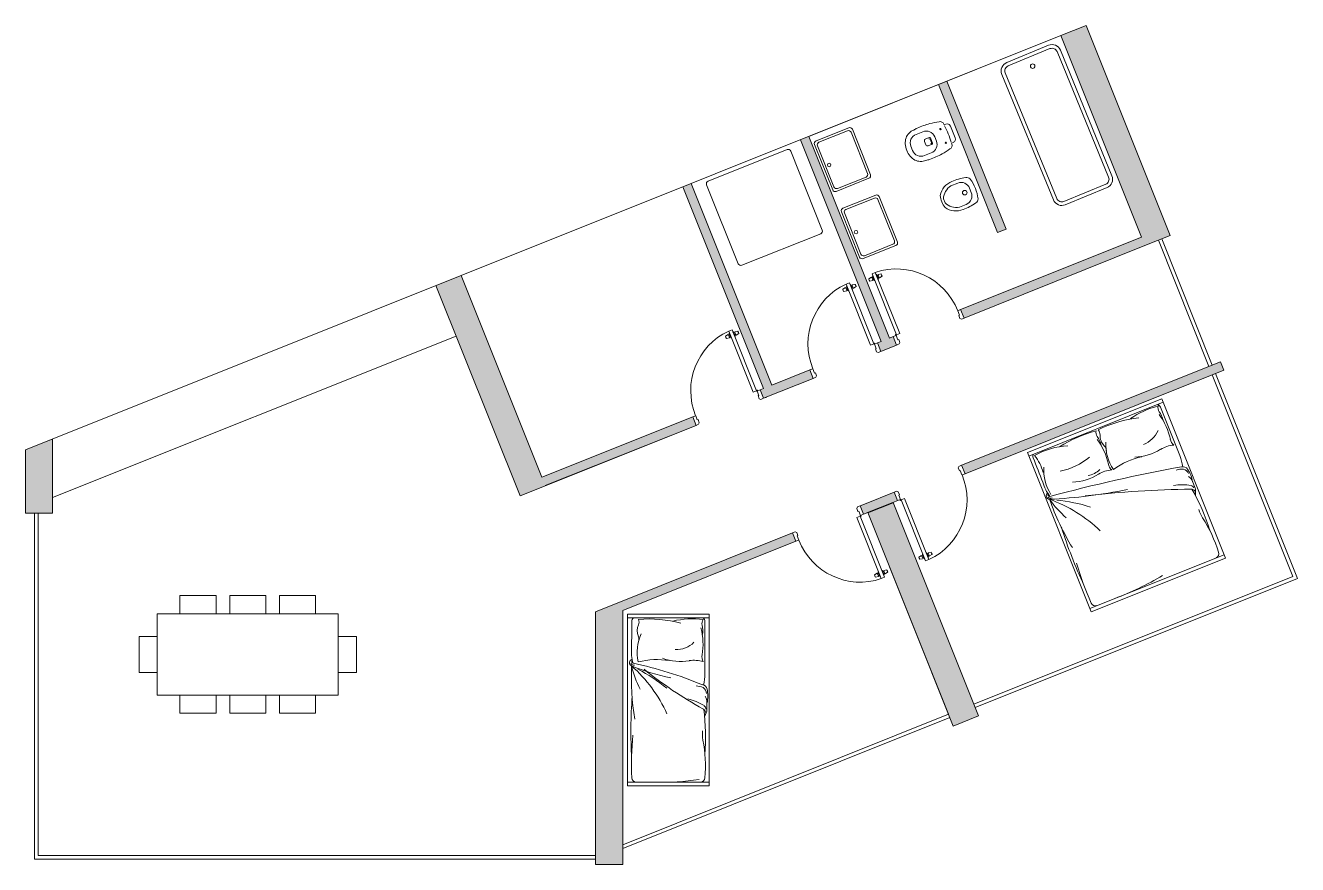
# Model space of a CAD drawing. Header units: millimetres. Extents: x -4829 to 17751, y -2575 to 15731.
# Drawn here: x 11704 to 13110, y 4369 to 5296 of the extents above; entities that cross this region are included whole.
import ezdxf

# ---------------------------------------------------------------- set-up
doc = ezdxf.new("R2010")
doc.units = ezdxf.units.MM
doc.layers.get('0').update_dxf_attribs({"lineweight": 20})
doc.layers.add('campitura', color=254, linetype='Continuous')

msp = doc.modelspace()

# ---------------------------------------------------------------- hatches: boundary and pattern name
at = {"layer": 'campitura'}
h = msp.add_hatch(color=256, dxfattribs=at)
h.dxf.hatch_style = 1
h.paths.add_polyline_path([(12250.9, 4776.3), (12445.4, 4854.1), (12441.7, 4863.4), (12275, 4796.8), (12185.9, 5019.6), (12158, 5008.4)])
h.paths.add_polyline_path([(12529.2, 4898.4), (12440.1, 5121.3), (12430.8, 5117.6), (12519.9, 4894.7), (12516.2, 4893.2), (12519.9, 4884), (12523.6, 4885.4), (12575, 4906), (12571.3, 4915.3)])
h.paths.add_polyline_path([(12649.9, 4946.7), (12645.8, 4945.1), (12649.5, 4935.8), (12667, 4942.8), (12663.3, 4952.1), (12659.2, 4950.4), (12570, 5173.3), (12560.8, 5169.5)])
h.paths.add_polyline_path([(12937.7, 5061.8), (12737.8, 4981.9), (12741.5, 4972.6), (12941.4, 5052.6), (12969.3, 5063.7), (12876.4, 5295.8), (12848.6, 5284.7)])
h.paths.add_polyline_path([(12555.8, 4726), (12552.1, 4735.3), (12334.4, 4648.2), (12334.4, 4368.9), (12364.4, 4368.9), (12364.4, 4649.4)])
h.paths.add_polyline_path([(12738.8, 4810), (12742.6, 4800.7), (13028.7, 4915.1), (13025, 4924.4)])
h.paths.add_polyline_path([(12668, 4770.9), (12664.3, 4780.2), (12626.6, 4765.1), (12630.3, 4755.8), (12635.2, 4757.8), (12729.6, 4521.9), (12757.4, 4533.1), (12663.1, 4768.9)])
h = msp.add_hatch(color=256, dxfattribs=at)
h.dxf.hatch_style = 1
h.paths.add_polyline_path([(12778.6, 5067), (12787.9, 5070.7), (12722.5, 5234.2), (12713.2, 5230.5)])
h = msp.add_hatch(color=256, dxfattribs=at)
h.dxf.hatch_style = 1
h.paths.add_polyline_path([(11734.4, 4839), (11730.4, 4837.4), (11704.4, 4827), (11704.4, 4757), (11734.4, 4757)])

# ---------------------------------------------------------------- linework, layer by layer
for p, q in [((12848.6, 5284.7), (12876.4, 5295.8)), ((12876.4, 5295.8), (12969.3, 5063.7)), ((11704.4, 4827), (12848.6, 5284.7)), ((12848.6, 5284.7), (12937.7, 5061.8)), ((12778.6, 5067), (12713.2, 5230.5)), ((12696, 5178.4), (12688.5, 5175.4)), ((12711, 5168.1), (12709.1, 5172.8)), ((12649.9, 4946.7), (12560.8, 5169.5)), ((12684.7, 5157.6), (12682.9, 5162.3)), ((12697.9, 5167.8), (12698.6, 5165.9)), ((12699.4, 5164), (12698.6, 5165.9)), ((12703.2, 5172.1), (12699, 5170.4)), ((12703.2, 5172.1), (12699, 5170.4)), ((12706.2, 5164.6), (12702, 5162.9)), ((12706.2, 5164.6), (12702, 5162.9)), ((12705.5, 5166.5), (12704, 5170.2)), ((12706.8, 5165.9), (12704.5, 5171.5)), ((12706.8, 5165.9), (12704.5, 5171.5)), ((12705.3, 5155), (12697.8, 5152)), ((12430.8, 5117.6), (12519.9, 4894.7)), ((12734.6, 5121.6), (12727.1, 5118.6)), ((12720.6, 5099.7), (12718.7, 5104.4)), ((12749.5, 5111.3), (12747.7, 5116)), ((12743.9, 5098.2), (12736.4, 5095.2)), ((12937.7, 5061.8), (12737.8, 4981.9)), ((12787.9, 5070.7), (12778.6, 5067)), ((12969.3, 5063.7), (12941.4, 5052.6)), ((12941.4, 5052.6), (12741.5, 4972.6)), ((12956.3, 5058.5), (13012, 4919.2)), ((12960, 5060), (13015.7, 4920.7)), ((12639.9, 5021.6), (12643.5, 5023.1)), ((12639.9, 5021.6), (12666.9, 4954.1)), ((12640.8, 5019.1), (12640.4, 5018.9)), ((12640.4, 5018.9), (12640.6, 5019)), ((12640.4, 5018.9), (12642.4, 5014)), ((12642.8, 5014.1), (12640.8, 5019.1)), ((12643.5, 5023.1), (12670.5, 4955.6)), ((12644.6, 5020.6), (12645, 5020.8)), ((12646.6, 5015.7), (12644.6, 5020.6)), ((12645, 5020.8), (12644.8, 5020.7)), ((12645, 5020.8), (12647, 5015.8)), ((12646.4, 5019.6), (12646.8, 5019.8)), ((12647.9, 5017.2), (12646.6, 5020.4)), ((12649.9, 5021.3), (12646.7, 5020.6)), ((12650.9, 5018.8), (12648.1, 5017.1)), ((12650.5, 5020.1), (12650.1, 5021.2)), ((12650.5, 5020.1), (12651, 5019)), ((12607.7, 5004.5), (12610.5, 5006.2)), ((12608.1, 5003.2), (12607.7, 5004.3)), ((12612, 5002.9), (12610.8, 5006.1)), ((12611.4, 5005.6), (12611, 5005.4)), ((12614.8, 5011.6), (12611.2, 5010.1)), ((12611.2, 5010.1), (12638.2, 4942.6)), ((12612.1, 5007.6), (12611.7, 5007.4)), ((12611.7, 5007.4), (12611.9, 5007.5)), ((12611.7, 5007.4), (12613.6, 5002.5)), ((12614, 5002.7), (12612.1, 5007.6)), ((12614.8, 5011.6), (12641.8, 4944.1)), ((12615.9, 5009.1), (12616.3, 5009.3)), ((12617.8, 5004.2), (12615.9, 5009.1)), ((12616.3, 5009.3), (12616.1, 5009.2)), ((12616.3, 5009.3), (12618.3, 5004.3)), ((12617.7, 5008.1), (12618.1, 5008.3)), ((12618.3, 5004.3), (12617.8, 5004.2)), ((12619.1, 5005.7), (12617.9, 5008.9)), ((12621.2, 5009.8), (12618, 5009.2)), ((12618.5, 5006.2), (12618.9, 5006.3)), ((12622.2, 5007.3), (12619.4, 5005.6)), ((12621.8, 5008.6), (12621.4, 5009.7)), ((12621.8, 5008.6), (12622.2, 5007.5)), ((12636.8, 5014.6), (12636.4, 5015.7)), ((12636.5, 5016), (12639.2, 5017.7)), ((12636.8, 5014.6), (12637.3, 5013.5)), ((12637.5, 5013.4), (12640.6, 5014.1)), ((12640.8, 5014.4), (12639.5, 5017.6)), ((12640.2, 5017.1), (12639.7, 5016.9)), ((12640.9, 5015.2), (12640.5, 5015)), ((12642.4, 5014), (12642.8, 5014.1)), ((12647, 5015.8), (12646.6, 5015.7)), ((12647.2, 5017.7), (12647.6, 5017.8)), ((12608.1, 5003.2), (12608.5, 5002.1)), ((12608.7, 5002), (12611.9, 5002.6)), ((12612.2, 5003.7), (12611.8, 5003.5)), ((12613.6, 5002.5), (12614, 5002.7)), ((12737.8, 4981.9), (12734.5, 4980.6)), ((12734.5, 4980.6), (12736.4, 4975.9)), ((12741.5, 4972.6), (12737.8, 4981.9)), ((12736.4, 4975.9), (12735.6, 4975.5)), ((12735.6, 4975.5), (12736.9, 4972.1)), ((12736.9, 4972.1), (12738.6, 4971.4)), ((12738.6, 4971.4), (12741.5, 4972.6)), ((11734.4, 4774.4), (12180.3, 4952.7)), ((12478.1, 4952.6), (12480.9, 4954.3)), ((12478.5, 4951.3), (12478.1, 4952.4)), ((12478.5, 4951.3), (12478.9, 4950.2)), ((12479.1, 4950.1), (12482.3, 4950.8)), ((12482.4, 4951), (12481.2, 4954.2)), ((12481.8, 4953.8), (12481.4, 4953.6)), ((12485.2, 4959.7), (12481.5, 4958.3)), ((12481.5, 4958.3), (12508.5, 4890.8)), ((12482.5, 4955.8), (12482, 4955.6)), ((12482, 4955.6), (12482.2, 4955.7)), ((12482, 4955.6), (12484, 4950.7)), ((12482.6, 4951.8), (12482.2, 4951.7)), ((12484.4, 4950.8), (12482.5, 4955.8)), ((12484, 4950.7), (12484.4, 4950.8)), ((12485.2, 4959.7), (12512.2, 4892.2)), ((12486.2, 4957.3), (12486.7, 4957.4)), ((12488.2, 4952.3), (12486.2, 4957.3)), ((12486.7, 4957.4), (12486.5, 4957.4)), ((12486.7, 4957.4), (12488.6, 4952.5)), ((12488.1, 4956.3), (12488.5, 4956.4)), ((12489.5, 4953.9), (12488.2, 4957.1)), ((12488.6, 4952.5), (12488.2, 4952.3)), ((12491.5, 4958), (12488.4, 4957.3)), ((12488.9, 4954.3), (12489.3, 4954.5)), ((12492.6, 4955.5), (12489.8, 4953.8)), ((12492.2, 4956.8), (12491.7, 4957.9)), ((12492.2, 4956.8), (12492.6, 4955.7)), ((12663.3, 4952.1), (12659.2, 4950.4)), ((12663.3, 4952.1), (12666.6, 4953.4)), ((12667, 4942.8), (12663.3, 4952.1)), ((12666.6, 4953.4), (12668.4, 4948.7)), ((12666.9, 4954.1), (12670.5, 4955.6)), ((12668.4, 4948.7), (12669.3, 4949)), ((12669.3, 4949), (12670.6, 4945.6)), ((12641.8, 4944.1), (12638.2, 4942.6)), ((12645.8, 4945.1), (12642.5, 4943.8)), ((12642.5, 4943.8), (12644.4, 4939.1)), ((12644.4, 4939.1), (12643.6, 4938.7)), ((12643.6, 4938.7), (12644.9, 4935.3)), ((12644.9, 4935.3), (12646.6, 4934.6)), ((12649.9, 4946.7), (12645.8, 4945.1)), ((12649.5, 4935.8), (12645.8, 4945.1)), ((12646.6, 4934.6), (12649.5, 4935.8)), ((12667, 4942.8), (12649.5, 4935.8)), ((12669.9, 4944), (12667, 4942.8)), ((12670.6, 4945.6), (12669.9, 4944)), ((12738.8, 4810), (13025, 4924.4)), ((13025, 4924.4), (13028.7, 4915.1)), ((12575, 4906), (12519.9, 4884)), ((12571.3, 4915.3), (12529.2, 4898.4)), ((12571.3, 4915.3), (12574.6, 4916.6)), ((12575, 4906), (12571.3, 4915.3)), ((12574.6, 4916.6), (12576.4, 4911.9)), ((12577.9, 4907.2), (12575, 4906)), ((12576.4, 4911.9), (12577.3, 4912.2)), ((12577.3, 4912.2), (12578.6, 4908.8)), ((12578.6, 4908.8), (12577.9, 4907.2)), ((12742.6, 4800.7), (13028.7, 4915.1)), ((13015.7, 4909.9), (13104.9, 4687.1)), ((13019.4, 4911.4), (13110.1, 4684.9)), ((12512.2, 4892.2), (12508.5, 4890.8)), ((12516.2, 4893.2), (12512.9, 4891.9)), ((12512.9, 4891.9), (12514.8, 4887.2)), ((12519.9, 4894.7), (12516.2, 4893.2)), ((12519.9, 4884), (12516.2, 4893.2)), ((12514.8, 4887.2), (12514, 4886.9)), ((12514, 4886.9), (12515.3, 4883.5)), ((12515.3, 4883.5), (12516.9, 4882.8)), ((12516.9, 4882.8), (12519.9, 4884)), ((12811.6, 4824), (12959.9, 4883.3)), ((12813.1, 4820.2), (12961.4, 4879.6)), ((12959.9, 4883.3), (13030.3, 4707.5)), ((12441.7, 4863.4), (12445, 4864.7)), ((12445, 4864.7), (12446.8, 4860)), ((12980, 4820.6), (12958.5, 4874.3)), ((12445.4, 4854.1), (12250.9, 4776.3)), ((12441.7, 4863.4), (12275, 4796.8)), ((12445.4, 4854.1), (12441.7, 4863.4)), ((12448.3, 4855.3), (12445.4, 4854.1)), ((12446.8, 4860), (12447.7, 4860.4)), ((12447.7, 4860.4), (12449, 4857)), ((12449, 4857), (12448.3, 4855.3)), ((11734.4, 4839), (11730.4, 4837.4)), ((11734.4, 4774.4), (11734.4, 4839)), ((11704.4, 4774.4), (11704.4, 4827)), ((11704.4, 4827), (11704.4, 4757)), ((12811.6, 4824), (12881.9, 4648.1)), ((12735.2, 4807.1), (12735.9, 4808.8)), ((12735.9, 4808.8), (12738.8, 4810)), ((12738.8, 4810), (12742.6, 4800.7)), ((12736.6, 4803.7), (12735.2, 4807.1)), ((12737.4, 4804.1), (12736.6, 4803.7)), ((12739.2, 4799.4), (12737.4, 4804.1)), ((12742.6, 4800.7), (12739.3, 4799.4)), ((12631.5, 4767), (12664.3, 4780.2)), ((12667.3, 4781.3), (12664.3, 4780.2)), ((12664.3, 4780.2), (12668, 4770.9)), ((12668.9, 4780.6), (12667.3, 4781.3)), ((12670.3, 4777.2), (12668.9, 4780.6)), ((12996.9, 4784.6), (12993.5, 4793.2)), ((12997.2, 4783), (12997.4, 4777)), ((11734.4, 4757), (11734.4, 4774.4)), ((12626.6, 4765.1), (12631.5, 4767)), ((12663.1, 4768.9), (12668, 4770.9)), ((12757.4, 4533.1), (12663.1, 4768.9)), ((12668, 4770.9), (12671.3, 4772.2)), ((12669.4, 4776.9), (12670.3, 4777.2)), ((12671.3, 4772.2), (12669.4, 4776.9)), ((12672, 4771.9), (12675.7, 4773.3)), ((12699, 4704.4), (12672, 4771.9)), ((12702.7, 4705.8), (12675.7, 4773.3)), ((11704.4, 4757), (11734.4, 4757)), ((11714.4, 4374.9), (11714.4, 4757)), ((11718.4, 4378.9), (11718.4, 4757)), ((12623, 4762.2), (12623.7, 4763.9)), ((12624.3, 4758.8), (12623, 4762.2)), ((12626.7, 4753.8), (12623.1, 4752.3)), ((12650.1, 4684.8), (12623.1, 4752.3)), ((12623.7, 4763.9), (12626.6, 4765.1)), ((12625.2, 4759.2), (12624.3, 4758.8)), ((12627, 4754.5), (12625.2, 4759.2)), ((12626.6, 4765.1), (12630.3, 4755.8)), ((12653.7, 4686.3), (12626.7, 4753.8)), ((12630.3, 4755.8), (12627, 4754.5)), ((12630.3, 4755.8), (12635.2, 4757.8)), ((12724.4, 4534.9), (12635.2, 4757.8)), ((12635.2, 4757.8), (12729.6, 4521.9)), ((12334.4, 4648.2), (12552.1, 4735.3)), ((12364.4, 4649.4), (12555.8, 4726)), ((12555, 4736.4), (12552.1, 4735.3)), ((12552.1, 4735.3), (12555.8, 4726)), ((12556.7, 4735.7), (12555, 4736.4)), ((12555.8, 4726), (12559.1, 4727.3)), ((12558, 4732.3), (12556.7, 4735.7)), ((12557.2, 4732), (12558, 4732.3)), ((12559.1, 4727.3), (12557.2, 4732)), ((12691.7, 4708.6), (12694.4, 4710.3)), ((12694.7, 4710.2), (12696, 4707)), ((12695.3, 4709.8), (12694.9, 4709.6)), ((12695.6, 4711.6), (12696, 4711.8)), ((12697.6, 4706.7), (12695.6, 4711.6)), ((12696, 4711.8), (12698, 4706.8)), ((12700.2, 4713.5), (12699.8, 4713.3)), ((12699.8, 4713.3), (12701.8, 4708.3)), ((12702.2, 4708.5), (12700.2, 4713.5)), ((12701.6, 4712.3), (12702, 4712.4)), ((12701.8, 4713.1), (12703.1, 4709.9)), ((12705.1, 4714), (12701.9, 4713.3)), ((12702.4, 4710.3), (12702.8, 4710.5)), ((12706.1, 4711.5), (12703.3, 4709.8)), ((12705.7, 4712.8), (12705.3, 4713.9)), ((12705.7, 4712.8), (12706.2, 4711.7)), ((12880.4, 4651.9), (13028.8, 4711.2)), ((12692, 4707.3), (12691.6, 4708.4)), ((12692, 4707.3), (12692.5, 4706.2)), ((12692.7, 4706.1), (12695.8, 4706.8)), ((12696.1, 4707.8), (12695.7, 4707.7)), ((12698, 4706.8), (12697.6, 4706.7)), ((12697.6, 4706.7), (12697.8, 4706.7)), ((12699, 4704.4), (12702.7, 4705.8)), ((12701.8, 4708.3), (12702.2, 4708.5)), ((12702.2, 4708.5), (12702, 4708.4)), ((12881.9, 4648.1), (13030.3, 4707.5)), ((12881.9, 4648.1), (13030.3, 4707.5)), ((12643.1, 4687.7), (12642.6, 4688.8)), ((12642.7, 4689.1), (12645.5, 4690.7)), ((12643.1, 4687.7), (12643.5, 4686.6)), ((12643.7, 4686.5), (12646.9, 4687.2)), ((12645.7, 4690.7), (12647, 4687.5)), ((12646.4, 4690.2), (12646, 4690)), ((12646.6, 4692), (12647, 4692.2)), ((12648.6, 4687.1), (12646.6, 4692)), ((12647.2, 4688.3), (12646.8, 4688.1)), ((12647, 4692.2), (12649, 4687.2)), ((12648.6, 4687.1), (12648.8, 4687.2)), ((12649, 4687.2), (12648.6, 4687.1)), ((12653.7, 4686.3), (12650.1, 4684.8)), ((12651.3, 4693.9), (12650.8, 4693.7)), ((12650.8, 4693.7), (12652.8, 4688.8)), ((12653.2, 4688.9), (12651.3, 4693.9)), ((12652.7, 4692.7), (12653.1, 4692.9)), ((12652.8, 4693.5), (12654.1, 4690.3)), ((12652.8, 4688.8), (12653.2, 4688.9)), ((12656.1, 4694.4), (12653, 4693.7)), ((12653.2, 4688.9), (12653, 4688.8)), ((12653.5, 4690.8), (12653.9, 4690.9)), ((12657.1, 4691.9), (12654.4, 4690.2)), ((12656.8, 4693.2), (12656.3, 4694.3)), ((12656.8, 4693.2), (12657.2, 4692.1)), ((13104.9, 4687.1), (12752.2, 4546.1)), ((13110.1, 4684.9), (12753.7, 4542.4)), ((12334.4, 4368.9), (12334.4, 4648.2)), ((12364.4, 4368.9), (12364.4, 4649.4)), ((12369.8, 4645.4), (12459.8, 4645.4)), ((12369.8, 4645.4), (12369.8, 4456)), ((12369.8, 4641.4), (12459.8, 4641.4)), ((12459.8, 4645.4), (12459.8, 4456)), ((12455.1, 4579.8), (12455.1, 4637.6)), ((12457.5, 4540), (12457.5, 4549.3)), ((12724.4, 4534.9), (12364.4, 4390.9)), ((12725.9, 4531.2), (12364.4, 4386.6)), ((12457.2, 4538.4), (12455.1, 4532.8)), ((12729.6, 4521.9), (12757.4, 4533.1)), ((12369.8, 4460.1), (12459.8, 4460.1)), ((12369.8, 4456), (12459.8, 4456)), ((12369.8, 4456), (12459.8, 4456)), ((11714.4, 4374.9), (12334.4, 4374.9)), ((11718.4, 4378.9), (12334.4, 4378.9)), ((12364.4, 4368.9), (12334.4, 4368.9))]:
    msp.add_line(p, q)
for points in [[(12570, 5173.3), (12848.6, 5284.7), (12937.7, 5061.8)], [(12787.9, 5070.7), (12722.5, 5234.2)], [(12659.2, 4950.4), (12570, 5173.3)], [(12275, 4796.8), (12185.9, 5019.6), (12430.8, 5117.6), (12519.9, 4894.7)], [(12440.1, 5121.3), (12529.2, 4898.4)], [(12250.9, 4776.3), (12158, 5008.4)], [(12523.6, 4885.4), (12519.9, 4884)], [(12445.4, 4854.1), (12278.7, 4787.5)], [(11875.1, 4666), (11915.1, 4666), (11915.1, 4646)], [(11875.1, 4646), (11875.1, 4666)], [(11930.1, 4666), (11970.1, 4666), (11970.1, 4646)], [(11930.1, 4646), (11930.1, 4666)], [(12025.1, 4666), (11985.1, 4666), (11985.1, 4646)], [(12025.1, 4646), (12025.1, 4666)], [(11850.1, 4646), (12050.1, 4646), (12050.1, 4556), (11850.1, 4556), (11850.1, 4646)], [(11830.1, 4621), (11850.1, 4621)], [(11850.1, 4581), (11830.1, 4581), (11830.1, 4621)], [(12070.1, 4621), (12050.1, 4621)], [(12050.1, 4581), (12070.1, 4581), (12070.1, 4621)], [(11875.1, 4536), (11915.1, 4536), (11915.1, 4556)], [(11875.1, 4556), (11875.1, 4536)], [(11930.1, 4536), (11970.1, 4536), (11970.1, 4556)], [(11930.1, 4556), (11930.1, 4536)], [(12025.1, 4536), (11985.1, 4536), (11985.1, 4556)], [(12025.1, 4556), (12025.1, 4536)]]:
    msp.add_lwpolyline(points)
for points in [[(12840.3, 5103.1), (12783.3, 5241.8, -0.414214), (12788.7, 5254.9), (12834.9, 5273.9, -0.414214), (12848, 5268.5), (12905, 5129.7, -0.414214), (12899.6, 5116.7), (12853.4, 5097.7, -0.414214)], [(12844, 5104.6), (12787, 5243.4, -0.414214), (12790.2, 5251.2), (12836.5, 5270.2, -0.414214), (12844.3, 5266.9), (12901.3, 5128.2, -0.414214), (12898.1, 5120.4), (12851.8, 5101.4, -0.414214)], [(12726.7, 5184.4), (12731.7, 5171.8, -0.414214), (12729.5, 5166.6), (12727.6, 5165.8), (12728, 5164.9, -0.370925), (12726, 5159.4, -0.029083), (12717.2, 5153.9, -0.042203), (12703.5, 5147.9, -0.025293), (12699.4, 5146.7, -0.129271), (12693.2, 5145.7, -0.11011), (12687.2, 5147.1, -0.08956), (12682, 5151.4, -0.081181), (12678.2, 5157.7, -0.081181), (12676.6, 5165, -0.08956), (12677.4, 5171.6, -0.11011), (12680.8, 5176.8, -0.129271), (12686, 5180.3, -0.025293), (12689.7, 5182.3, -0.042203), (12703.8, 5187.4, -0.029083), (12714, 5189.5, -0.370925), (12719.2, 5186.8), (12719.5, 5185.9), (12721.4, 5186.7, -0.414214)], [(12596.4, 5114.2), (12576.3, 5164.3, -0.414214), (12578, 5168.2), (12614.2, 5182.7, -0.414214), (12618.1, 5181.1), (12638.1, 5130.9, -0.414214), (12636.5, 5127), (12600.3, 5112.5, -0.414214)], [(12597.8, 5117.5), (12579.6, 5162.9, -0.414214), (12581.2, 5166.8), (12612.8, 5179.5, -0.414214), (12616.7, 5177.8), (12634.9, 5132.3, -0.414214), (12633.2, 5128.4), (12601.7, 5115.8, -0.414214)], [(12458.8, 5123.8), (12546.1, 5158.7, -0.414214), (12550, 5157), (12584.9, 5069.7, -0.414214), (12583.2, 5065.8), (12496, 5030.9, -0.414214), (12492.1, 5032.6), (12457.1, 5119.9, -0.414214)], [(12626.1, 5039.9), (12606, 5090.1, -0.414214), (12607.7, 5094), (12643.9, 5108.4, -0.414214), (12647.8, 5106.8), (12667.9, 5056.6, -0.414214), (12666.2, 5052.7), (12630, 5038.3, -0.414214)], [(12627.5, 5043.2), (12609.3, 5088.7, -0.414214), (12610.9, 5092.6), (12642.5, 5105.2, -0.414214), (12646.4, 5103.5), (12664.6, 5058, -0.414214), (12662.9, 5054.1), (12631.4, 5041.5, -0.414214)]]:
    msp.add_lwpolyline(points, format="xyb", close=True)
for centre, radius in [((12817.4, 5250.9), 2.5), ((12715.4, 5181.3), 0.756), ((12721.4, 5166.3), 0.756), ((12592.5, 5141.7), 2), ((12742.3, 5111.1), 2.5), ((12622.2, 5067.5), 2), ((12666.4, 4953.9), 0.555), ((12642.3, 4944.3), 0.555), ((12512.7, 4892.4), 0.555), ((12671.5, 4771.7), 0.555), ((12627.2, 4754), 0.555)]:
    msp.add_circle(centre, radius)
for centre, radius, start, end in [((12692.2, 5166.1), 10.1, 111.8014, 201.8014), ((12699.7, 5169.1), 10.1, 21.8014, 111.8014), ((12635.5, 5140.6), 95.4, 15.9195, 27.6833), ((12699.8, 5168.5), 2.02, 111.8014, 201.8014), ((12701.3, 5164.8), 2.02, 201.8014, 291.8014), ((12703, 5169.8), 1.01, 21.8014, 111.8014), ((12703.6, 5171.1), 1.01, 21.8014, 111.8014), ((12703.6, 5171.1), 1.01, 21.8014, 111.8014), ((12704.5, 5166.1), 1.01, 291.8014, 21.8014), ((12701.6, 5164.4), 10.1, 291.8014, 21.8014), ((12705.8, 5165.5), 1.01, 291.8014, 21.8014), ((12705.8, 5165.5), 1.01, 291.8014, 21.8014), ((12694.1, 5161.4), 10.1, 201.8014, 291.8014), ((12735.7, 5103.9), 20.9, 111.3298, 168.32), ((12736.4, 5103.6), 17.7, 121.6935, 177.2983), ((12754.3, 5062.3), 66.5, 99.4609, 113.2293), ((12738.3, 5112.3), 10.1, 21.8014, 111.8014), ((12744.1, 5121.9), 6.06, 46.1532, 97.1148), ((12710.8, 5098.5), 46.6, 7.1323, 36.4705), ((12738.1, 5109.4), 22.9, 183.2371, 201.8017), ((12740.2, 5107.6), 10.1, 291.8014, 21.8014), ((12751, 5104.6), 6.06, 306.488, 357.4496), ((12738.1, 5109.4), 22.9, 201.8011, 220.3657), ((12732.8, 5112.5), 17.7, 226.3046, 281.9094), ((12732.5, 5111.8), 20.9, 235.2828, 292.273), ((12717.3, 5154.8), 66.5, 290.3735, 304.1419), ((12639.8, 5017.9), 0.893, 291.8014, 21.8014), ((12666.8, 4954.3), 72.6, 21.1817, 108.7427), ((12646.1, 5020.4), 0.893, 201.8014, 291.8014), ((12646.7, 5020.5), 0.178, 102.0756, 201.8014), ((12649.9, 5021.2), 0.178, 21.8014, 102.0756), ((12649.9, 5021.2), 0.178, 21.8014, 102.0756), ((12650.8, 5019), 0.178, 301.5272, 21.8014), ((12650.8, 5019), 0.178, 301.5272, 21.8014), ((12641.7, 4944.3), 72.6, 114.8601, 202.4212), ((12607.8, 5004.3), 0.178, 121.5272, 201.8014), ((12607.8, 5004.3), 0.178, 121.5272, 201.8014), ((12610.6, 5006), 0.178, 21.8014, 121.5272), ((12611.1, 5006.4), 0.893, 291.8014, 21.8014), ((12617.4, 5008.9), 0.893, 201.8014, 291.8014), ((12618, 5009), 0.178, 102.0756, 201.8014), ((12618.8, 5005.3), 0.893, 111.8014, 201.8014), ((12619.3, 5005.8), 0.178, 201.8014, 301.5272), ((12619.3, 5005.8), 0.178, 201.8014, 301.5272), ((12621.2, 5009.7), 0.178, 21.8014, 102.0756), ((12621.2, 5009.7), 0.178, 21.8014, 102.0756), ((12622.1, 5007.5), 0.178, 301.5272, 21.8014), ((12622.1, 5007.5), 0.178, 301.5272, 21.8014), ((12636.6, 5015.8), 0.178, 121.5272, 201.8014), ((12636.6, 5015.8), 0.178, 121.5272, 201.8014), ((12637.4, 5013.6), 0.178, 201.8014, 282.0756), ((12637.4, 5013.6), 0.178, 201.8014, 282.0756), ((12639.3, 5017.5), 0.178, 21.8014, 121.5272), ((12640.6, 5014.3), 0.178, 282.0756, 21.8014), ((12640.6, 5014.3), 0.178, 282.0756, 21.8014), ((12641.3, 5014.3), 0.893, 21.8014, 111.8014), ((12647.5, 5016.8), 0.893, 111.8014, 201.8014), ((12648, 5017.3), 0.178, 201.8014, 301.5272), ((12648, 5017.3), 0.178, 201.8014, 301.5272), ((12608.7, 5002.1), 0.178, 201.8014, 282.0756), ((12608.7, 5002.1), 0.178, 201.8014, 282.0756), ((12611.9, 5002.8), 0.178, 282.0756, 21.8014), ((12611.9, 5002.8), 0.178, 282.0756, 21.8014), ((12612.5, 5002.8), 0.893, 21.8014, 111.8014), ((12512.1, 4892.4), 72.6, 114.8601, 202.4212), ((12478.2, 4952.5), 0.178, 121.5272, 201.8014), ((12478.2, 4952.5), 0.178, 121.5272, 201.8014), ((12479.1, 4950.3), 0.178, 201.8014, 282.0756), ((12479.1, 4950.3), 0.178, 201.8014, 282.0756), ((12481, 4954.2), 0.178, 21.8014, 121.5272), ((12481.5, 4954.6), 0.893, 291.8014, 21.8014), ((12482.3, 4951), 0.178, 282.0756, 21.8014), ((12482.3, 4951), 0.178, 282.0756, 21.8014), ((12482.9, 4951), 0.893, 21.8014, 111.8014), ((12487.8, 4957.1), 0.893, 201.8014, 291.8014), ((12488.4, 4957.1), 0.178, 102.0756, 201.8014), ((12489.2, 4953.5), 0.893, 111.8014, 201.8014), ((12489.7, 4953.9), 0.178, 201.8014, 301.5272), ((12489.7, 4953.9), 0.178, 201.8014, 301.5272), ((12491.6, 4957.8), 0.178, 21.8014, 102.0756), ((12491.6, 4957.8), 0.178, 21.8014, 102.0756), ((12492.5, 4955.6), 0.178, 301.5272, 21.8014), ((12492.5, 4955.6), 0.178, 301.5272, 21.8014), ((12981.8, 4778.7), 100.2, 104.9428, 124.2262), ((12954.1, 4872.6), 4.7, 21.8014, 74.9315), ((12963.3, 4873.7), 7.51, 166.1802, 217.0002), ((12940.7, 4856.6), 20.8, 9.1134, 37.0002), ((12899, 4823.5), 72.1, 12.1725, 36.0614), ((12950.6, 4726.9), 136.5, 96.6939, 116.4834), ((12935.7, 4681.1), 173.8, 106.1109, 120.7428), ((12894.8, 4846.3), 7.51, 166.1802, 217.0002), ((12872.2, 4829.2), 20.8, 9.1134, 37.0002), ((12830.5, 4796.1), 72.1, 12.1725, 36.0614), ((12884.1, 4843.7), 7.74, 357.5891, 43.5138), ((12907.7, 4842.8), 15.9, 177.5891, 224.6822), ((12930.4, 4859.2), 27.7, 289.6309, 336.8112), ((12981.3, 4841.3), 12.1, 192.1725, 228.7663), ((12822.3, 4819.9), 4.7, 148.6713, 201.8014), ((12860.1, 4749.9), 81.7, 92.8306, 119.816), ((12890.7, 4825.9), 8.07, 0.8175, 44.6822), ((12946.2, 4832.8), 48, 176.9194, 214.7876), ((12927.9, 4878.5), 59.5, 272.1573, 301.194), ((12975.7, 4799.5), 32.8, 94.1612, 121.194), ((11613, 4334), 1298.6, 20.6129, 21.891), ((12781.8, 4790.2), 48.5, 14.2625, 39.0005), ((12877.4, 4803.9), 47.7, 175.1333, 213.0905), ((13300, 3054.6), 1782.3, 100.2784, 105.0734), ((12831.3, 4879.4), 77.8, 282.2334, 309.0716), ((12912.8, 4813.9), 12.1, 192.1725, 228.7663), ((12955.1, 4739.9), 81.4, 102.128, 126.3987), ((12924.2, 4799.2), 59.7, 8.8905, 21.0327), ((12983.1, 4801.9), 6.58, 34.6841, 100.1883), ((12672.2, 4771.7), 72.6, 294.8601, 22.4212), ((12858.6, 4852.7), 61.4, 272.4586, 301.0515), ((12874.8, 4822.5), 24.1, 278.9494, 314.1839), ((12907.2, 4772.1), 32.8, 94.1612, 121.194), ((12982.9, 4783.6), 22.1, 86.8353, 108.2654), ((12981.2, 4796.6), 9.52, 26.4863, 72.3998), ((12961.1, 4786.6), 33.4, 8.7301, 34.6841), ((12984.3, 4788.9), 10.1, 18.4031, 59.5316), ((12874.8, 4805.2), 48.4, 196.8568, 217.6571), ((12836.3, 4776.3), 3.89, 128.1019, 265.7396), ((12808.2, 5341), 569.3, 272.7983, 281.5294), ((13014.7, 3496.1), 1287.8, 90.9882, 96.2094), ((12981.9, 4729.1), 59.4, 79.8126, 98.6665), ((12991.7, 4783.4), 4.18, 20.8115, 81.099), ((12992.6, 4778.9), 4.7, 1.5555, 92.4738), ((12797.8, 4672.1), 225.1, 16.9767, 29.6779), ((12992.5, 4782.9), 4.7, 1.5555, 21.8014), ((12992.5, 4782.9), 4.7, 1.5555, 21.8014), ((12836.1, 4777.5), 1.96, 151.1972, 279.927), ((12837, 4777.6), 3.89, 224.4066, 296.3003), ((13101.9, 4865.5), 281.7, 199.2955, 211.3108), ((12782.5, 4623.4), 158.3, 46.1847, 70.2547), ((12941.7, 4849.2), 130.7, 215.9908, 228.111), ((12822.8, 4574.7), 198, 72.839, 83.887), ((13031.4, 4768.9), 31.3, 194.2761, 213.1439), ((12884.7, 4673.2), 143.8, 16.4404, 33.1439), ((13348.6, 4899), 523.7, 197.4986, 205.0244), ((12626.8, 4753.5), 72.6, 201.1817, 288.7427), ((12694.5, 4710.2), 0.178, 21.8014, 121.5272), ((12694.5, 4710.2), 0.178, 21.8014, 121.5272), ((12695, 4710.6), 0.893, 291.8014, 21.8014), ((12701.3, 4713.1), 0.893, 201.8014, 291.8014), ((12701.9, 4713.1), 0.178, 102.0756, 201.8014), ((12701.9, 4713.1), 0.178, 102.0756, 201.8014), ((12702.7, 4709.5), 0.893, 111.8014, 201.8014), ((12703.2, 4709.9), 0.178, 201.8014, 301.5272), ((12705.1, 4713.8), 0.178, 21.8014, 102.0756), ((12705.1, 4713.8), 0.178, 21.8014, 102.0756), ((12706, 4711.6), 0.178, 301.5272, 21.8014), ((12706, 4711.6), 0.178, 301.5272, 21.8014), ((13018.3, 4712.1), 4.7, 291.8014, 21.8014), ((12691.8, 4708.5), 0.178, 121.5272, 201.8014), ((12691.8, 4708.5), 0.178, 121.5272, 201.8014), ((12692.6, 4706.3), 0.178, 201.8014, 282.0756), ((12692.6, 4706.3), 0.178, 201.8014, 282.0756), ((12695.8, 4707), 0.178, 282.0756, 21.8014), ((12696.5, 4707), 0.893, 21.8014, 111.8014), ((13193.4, 4797.7), 341.3, 196.3141, 204.2279), ((12642.8, 4688.9), 0.178, 121.5272, 201.8014), ((12642.8, 4688.9), 0.178, 121.5272, 201.8014), ((12643.7, 4686.7), 0.178, 201.8014, 282.0756), ((12643.7, 4686.7), 0.178, 201.8014, 282.0756), ((12645.6, 4690.6), 0.178, 21.8014, 121.5272), ((12645.6, 4690.6), 0.178, 21.8014, 121.5272), ((12646.1, 4691), 0.893, 291.8014, 21.8014), ((12646.9, 4687.4), 0.178, 282.0756, 21.8014), ((12647.5, 4687.4), 0.893, 21.8014, 111.8014), ((12652.3, 4693.5), 0.893, 201.8014, 291.8014), ((12653, 4693.6), 0.178, 102.0756, 201.8014), ((12653, 4693.6), 0.178, 102.0756, 201.8014), ((12653.8, 4689.9), 0.893, 111.8014, 201.8014), ((12654.3, 4690.4), 0.178, 201.8014, 301.5272), ((12656.2, 4694.2), 0.178, 21.8014, 102.0756), ((12656.2, 4694.2), 0.178, 21.8014, 102.0756), ((12657, 4692.1), 0.178, 301.5272, 21.8014), ((12657, 4692.1), 0.178, 301.5272, 21.8014), ((12805.1, 4944.6), 299.9, 290.108, 301.2846), ((12886.5, 4659.4), 4.7, 201.8014, 291.8014), ((12379.1, 4637.6), 4.7, 126.8699, 180), ((12374.7, 4636.8), 7.74, 335.7877, 21.7124), ((12393, 4503.7), 136.5, 74.8925, 94.682), ((12441.3, 4540.1), 100.2, 83.1414, 102.4248), ((12459.4, 4635.2), 7.51, 144.3788, 195.1988), ((12450.4, 4637.6), 4.7, 0, 53.1301), ((11075.8, 4635.6), 1298.6, 358.8115, 0.0896), ((12396.3, 4627.2), 15.9, 155.7877, 202.8808), ((12381, 4612.5), 72.1, 350.3711, 14.26), ((12432.1, 4627.8), 20.8, 347.312, 15.1988), ((12428.3, 4603.6), 48, 155.118, 192.9862), ((12374.2, 4617.8), 8.07, 339.0161, 22.8808), ((12423.5, 4634), 27.7, 267.8295, 315.0098), ((12422.4, 4604.5), 48.4, 175.0554, 195.8557), ((12428.3, 4652.8), 59.5, 250.3559, 279.3926), ((12464, 4598.5), 12.1, 170.3711, 206.9649), ((12375.8, 4592), 3.89, 106.3005, 243.9382), ((12377, 4592.9), 3.89, 202.6052, 274.4989), ((12655.6, 4576.2), 281.7, 177.4941, 189.5094), ((12269.1, 4470), 158.3, 24.3833, 48.4532), ((12459.7, 4791.8), 220.6, 247.1597, 259.0152), ((12500.8, 4620.5), 130.7, 194.1894, 206.3096), ((12376.2, 4593.2), 1.96, 129.3958, 258.1256), ((12289.4, 4175.2), 424.9, 67.4354, 78.2669), ((12288.5, 4409.8), 198, 51.0376, 62.0856), ((12402.1, 4514), 81.4, 80.3266, 104.5973), ((12679, 4945.8), 463.8, 231.1465, 240.8319), ((12443.3, 4561.8), 32.8, 72.3598, 99.3926), ((12395.4, 4580.6), 59.7, 347.089, 359.2313), ((12897.1, 4515.6), 523.7, 175.6972, 183.223), ((12444.1, 4544.3), 22.1, 65.0339, 86.464), ((12451.1, 4561.2), 6.58, 12.8827, 78.3869), ((12447.4, 4557), 9.52, 4.6849, 50.5984), ((12447.4, 4548.7), 10.1, 356.6017, 37.7302), ((12425, 4555.2), 33.4, 346.9286, 12.8827), ((12422.9, 4494.1), 59.4, 58.0112, 76.8651), ((12451.4, 4536.4), 4.7, 339.7541, 70.6724), ((12230.9, 4509.6), 225.1, 355.1753, 7.8765), ((12452.2, 4540.8), 4.18, 359.0101, 59.2976), ((12452.8, 4540), 4.7, 339.7541, 0), ((12452.8, 4540), 4.7, 339.7541, 0), ((12483.7, 4512.7), 31.3, 172.4747, 191.3425), ((12715.4, 4479.2), 341.3, 174.5127, 182.4265), ((12312, 4478.2), 143.8, 354.639, 11.3425), ((12379.1, 4464.8), 4.7, 180, 270), ((12410.4, 4710.3), 250.4, 267.7536, 278.7988), ((12450.4, 4464.8), 4.7, 270, 0)]:
    msp.add_arc(centre, radius, start, end)
msp.add_line((12635.2, 4757.8), (12663.1, 4768.9), dxfattribs=at)

doc.saveas('drawing.dxf')
